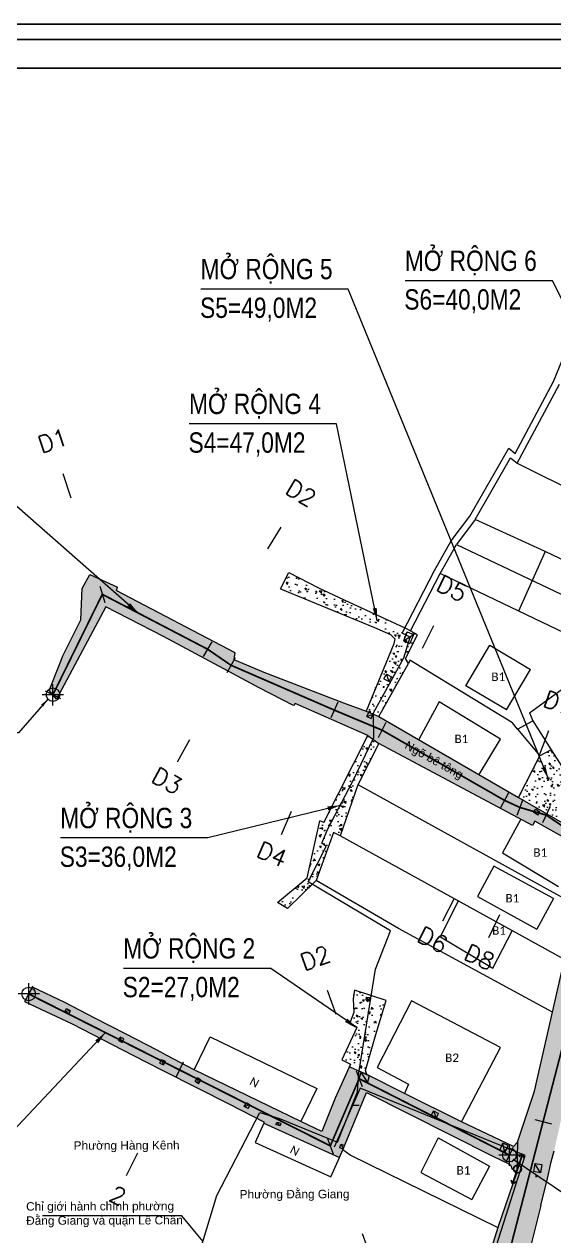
# Model space of a CAD drawing. Header units: metres. Extents: x 596585 to 599449, y 2303977 to 2307363.
# Drawn here: x 598666.8 to 598729.3, y 2304804.3 to 2304947.1 of the extents above; entities that cross this region are included whole.
import ezdxf

# ---------------------------------------------------------------- set-up
doc = ezdxf.new("R2010")
doc.units = ezdxf.units.M
doc.header["$MEASUREMENT"] = 0
doc.header["$PDMODE"] = 2
doc.header["$PDSIZE"] = 0.1
doc.linetypes.add('CENTERX2', pattern=[4, 2.5, -0.5, 0.5, -0.5])
doc.linetypes.add('HIDDEN', pattern=[0.375, 0.25, -0.125])
for name, color, linetype in [('Diep_Layer8', 8, 'Continuous'), ('duong', 3, 'Continuous'), ('ga', 5, 'Continuous'), ('GHI CHU', 7, 'Continuous'), ('KHUNGTEN', 5, 'Continuous'), ('pntelev', 2, 'Continuous'), ('thep', 2, 'Continuous'), ('tram', 6, 'Continuous'), ('TUYEN', 7, 'Continuous')]:
    doc.layers.add(name, color=color, linetype=linetype)
for name, color, linetype, lineweight in [('LC Dim', 8, 'Continuous', 18), ('LC Hatch', 252, 'Continuous', 9), ('LC Khac', 4, 'Continuous', 9), ('LC MANH DUT', 35, 'HIDDEN', 5), ('LC Text2', 7, 'Continuous', 25), ('Level 10', 7, 'Continuous', 0), ('Level 46', 7, 'Continuous', 0)]:
    doc.layers.add(name, color=color, linetype=linetype, lineweight=lineweight)
doc.styles.add('ghi chu', font='arial.ttf')
doc.styles.add('Legend', font='calibri.ttf')
doc.styles.add('T2', font='', dxfattribs={"width": 0.8})
doc.styles.add('TENCOC', font='Vnromanc.shx')
doc.styles.get('T2').set_extended_font_data('.VnArialH')
doc.dimstyles.get("Standard").update_dxf_attribs({"dimtxt": 0.18, "dimasz": 0.18, "dimexe": 0.18, "dimexo": 0.0625, "dimgap": 0.09, "dimtad": 0, "dimtih": 1, "dimtoh": 1, "dimdec": 4, "dimzin": 0, "dimdsep": 46, "dimtxsty": 'Standard', "dimcen": 0.09, "dimadec": 0, "dimazin": 0, "dimtfac": 1, "dimtdec": 4, "dimtofl": 0, "dimtmove": 0, "dimatfit": 3, "dimfxl": 1, "dimtolj": 1, "dimtzin": 0, "dimarcsym": 0})
pattern_1 = [(140, (598794.324, 2304714.6822), (0.188256, 2.15178), [0.225, -2.475]), (85, (598794.324, 2304714.6822), (-2.256576, -0.416254), [0.18, -1.98]), (190.4514, (598794.3397, 2304714.8616), (-2.06832, 1.735527), [0.19122, -2.103426]), (136.1842, (598793.724, 2304714.6822), (0.496558, 3.201724), [0.3375, -3.7125]), (186.6356, (598793.7653, 2304714.949), (-2.922356, 2.803986), [0.28683, -3.15514]), (81.1842, (598793.724, 2304714.6822), (-2.922356, 2.803986), [0.27, -2.97]), (111, (598793.874, 2304714.9822), (1.207857, 1.790721), [0.225, -2.475]), (56, (598793.874, 2304714.9822), (-2.17545, 0.729946), [0.18, -1.98]), (161.4514, (598793.9746, 2304715.1315), (-0.967593, 2.520667), [0.19122, -2.103426]), (127.5, (598794.324, 2304714.68224), (-0.9986816, 0.0364796), [0, -1.956, 0, -2.01, 0, -1.9875]), (97.5, (598794.324, 2304714.6822), (-1.183235, 0.7892086), [0, -1.146, 0, -1.911, 0, -0.7575]), (57.5, (598794.324, 2304714.01324), (0.0676646, 1.6014673), [0, -0.75, 0, -2.34, 0, -3.105]), (47.5, (598794.324, 2304713.7132), (-0.300315, 1.7495585), [0, -0.975, 0, -1.554, 0, -2.205])]

# ---------------------------------------------------------------- blocks, each defined once
blk = doc.blocks.new('dj')
at = {"layer": 'Diep_Layer8', "color": 6}
blk.add_line((598291.76, 2304639.49), (598295.46, 2304639.49), dxfattribs=at)
for points in [[(598292.14, 2304639.81), (598291.76, 2304639.49)], [(598292.14, 2304639.17), (598291.76, 2304639.49)], [(598295.07, 2304639.81), (598295.46, 2304639.49)], [(598295.07, 2304639.17), (598295.46, 2304639.49)]]:
    blk.add_lwpolyline(points, dxfattribs=at)
blk.add_circle((598293.61, 2304639.49), 0.459, dxfattribs=at)
blk = doc.blocks.new('a2')
at = {"layer": 'Defpoints', "flags": 128}
blk.add_lwpolyline([(297, 102.507), (0, 102.507), (0, -102.507), (297, -102.507)], close=True, dxfattribs=at)
at = {"layer": 'KHUNGTEN'}
blk.add_lwpolyline([(295.885, -100.496), (10, -100.496), (10, 101.392), (295.885, 101.392)], close=True, dxfattribs=at)
at = {"layer": 'thep'}
blk.add_lwpolyline([(293.77, -98.381), (12.115, -98.381), (12.115, 99.277), (293.77, 99.277)], close=True, dxfattribs=at)
blk = doc.blocks.new('bu lon')
at = {"layer": 'LC Khac', "color": 9}
for p, q in [((0.786, 0), (-0.786, 0)), ((0, -0.786), (0, 0.786))]:
    blk.add_line(p, q, dxfattribs=at)
at = {"layer": 'LC Khac', "color": 7}
blk.add_circle((0, 0), 0.5, dxfattribs=at)
blk = doc.blocks.new('MM')
at = {"layer": 'LC Khac', "xscale": 2.289702860291335, "yscale": 2.289702860291335, "zscale": 2.289702860291335}
blk.add_blockref('bu lon', (0, 0), dxfattribs=at)
blk = doc.blocks.new('COCTRENTUYEN')
at = {"layer": 'TUYEN', "color": 5, "lineweight": 0}
for p, q in [((-7.65, 250.49), (-6.71, 247.64)), ((18.04, 244.18), (16.5, 241.61)), ((36.07, 232.54), (34.74, 229.86)), ((49.61, 220.17), (48.56, 217.36)), ((7.29, 219.08), (5.84, 216.46)), ((19.26, 210.64), (18.08, 207.89)), ((38.49, 200.39), (37.12, 197.72)), ((43.82, 198.46), (42.55, 195.74))]:
    blk.add_line(p, q, dxfattribs=at)
at = {"layer": 'TUYEN', "color": 2, "lineweight": 0}
for p, q in [((-3.3, 237.2), (-2.68, 235.3)), ((9.92, 230.64), (8.89, 228.93)), ((12.67, 228.76), (11.7, 227.01)), ((-9.71, 224.86), (-7.92, 223.97)), ((24.76, 223.52), (23.97, 221.68)), ((30.43, 221.14), (29.54, 219.34)), ((44.89, 212.85), (43.97, 211.07)), ((46.6, 212.06), (45.9, 210.19)), ((49.76, 211.14), (48.91, 209.33)), ((-11.22, 190.04), (-12.12, 188.25)), ((23.51, 189.58), (24.53, 186.76)), ((6.56, 181.08), (5.66, 179.29)), ((26.95, 180.09), (27.63, 178.21)), ((48.01, 174.34), (49.95, 173.84)), ((23.54, 172.17), (24.23, 170.29)), ((1.16, 170.36), (-0.19, 167.68)), ((45.46, 171.04), (44.55, 169.25)), ((27.65, 160.89), (28.68, 158.07))]:
    blk.add_line(p, q, dxfattribs=at)
at = {"layer": 'TUYEN', "color": 1, "linetype": 'CENTERX2', "lineweight": 40, "const_width": 0.2}
blk.add_lwpolyline([(0, 0), (9.33, 34.54), (26.36, 91.65), (41.92, 141.27), (44.53, 156.91), (53.43, 191.27, -0.195591), (64.67, 206.38), (105, 230.82), (130.47, 246.16), (140.63, 251.35), (151.4, 256.94)], format="xyb", dxfattribs=at)
for points in [[(-8.81, 224.42), (-2.99, 236.25), (9.41, 229.79), (12.18, 227.89), (24.36, 222.6), (29.99, 220.24), (44.43, 211.96), (46.25, 211.12), (49.33, 210.23), (57.8, 204.52)], [(-11.67, 189.14), (23.89, 171.23), (27.29, 179.15), (45.01, 170.14)]]:
    blk.add_lwpolyline(points, dxfattribs=at)
at = {"layer": 'LC MANH DUT', "xscale": 0.6987324145411622, "yscale": 0.6987324145411622, "zscale": 0.6987324145411622, "rotation": 359.999216292062}
for p in [(-8.81, 224.42), (-11.67, 189.14), (45.01, 170.14)]:
    blk.add_blockref('MM', p, dxfattribs=at)
at = {"layer": 'TUYEN', "color": 5, "lineweight": 0, "style": 'TENCOC'}
for s, rotation, p in [('D1', 18.1191, (-10.17, 252.85)), ('D2', 329.0354, (18.42, 248.23)), ('D5', 333.6958, (36.21, 236.82)), ('D7', 339.664, (48.81, 223.1)), ('D3', 331.0813, (2.61, 214.24)), ('D4', 336.886, (15.04, 205.38)), ('D6', 332.8061, (33.95, 195.42)), ('D8', 334.9231, (39.47, 193.32))]:
    blk.add_text(s, height=2, rotation=rotation, dxfattribs=at).set_placement(p)
at = {"layer": 'TUYEN', "color": 2, "lineweight": 0, "style": 'TENCOC'}
for s, rotation, p in [('D2', 19.9039, (20.82, 191.83)), ('2', 333.2602, (-2.36, 164.86))]:
    blk.add_text(s, height=2, rotation=rotation, dxfattribs=at).set_placement(p)
at = {"layer": 'LC Dim', "lineweight": 0}
for points in [[(-9.42, 223.89), (-12.88, 219.92), (-27.35, 219.92)], [(45.44, 169.66), (54.1, 163.8), (69.21, 163.8)]]:
    blk.add_leader(points, dimstyle='Standard', override={"dimasz": 1, "dimgap": 0.09, "dimtad": 0, "dimdsep": 0, "dimtix": 1, "dimlwd": 0, "dimlwe": 0}, dxfattribs=at)

msp = doc.modelspace()

# ---------------------------------------------------------------- hatches: boundary and pattern name
at = {"layer": 'LC Hatch', "linetype": 'HIDDEN', "lineweight": 0, "ltscale": 2.5}
h = msp.add_hatch(dxfattribs=at)
h.set_pattern_fill('AR-SAND', color=256, scale=0.5, angle=90)
h.set_pattern_definition([(127.5, (0, 0), (-0.9634118845, -0.03149667905), [0, -0.76, 0, -0.85, 0, -0.8125]), (97.5, (0, 0), (-1.4110730326, 0.8848883526), [0, -0.41, 0, -0.685, 0, -0.2625]), (57.5, (-4e-17, -0.615), (-0.00282952677, 1.55707093088), [0, -0.25, 0, -0.9, 0, -1.175]), (47.5, (-4e-17, -0.615), (-0.4388377825, 1.5030633023), [0, -0.125, 0, -0.59, 0, -0.675])])
h.paths.add_polyline_path([(598725.873, 2304790.199), (598725.691, 2304799.768), (598727.758, 2304807.872), (598728.516, 2304811.059), (598728.981, 2304813.011), (598729.31, 2304814.302), (598730.219, 2304818.39), (598731.534, 2304822.932), (598734.135, 2304832.136), (598735.774, 2304838.237), (598736.9, 2304841.026), (598739.96, 2304843.165), (598739.049, 2304844.276), (598742.775, 2304846.845), (598744.091, 2304847.911), (598749.356, 2304851.358), (598753.979, 2304854.255), (598757.952, 2304856.668), (598761.563, 2304858.746), (598765.024, 2304860.903), (598766.468, 2304861.572), (598769.883, 2304863.818), (598776.646, 2304867.917), (598784.591, 2304872.841), (598791.531, 2304876.896), (598795.282, 2304879.234), (598799.419, 2304881.734), (598806.419, 2304885.731), (598809.194, 2304887.569), (598809.363, 2304887.366), (598813.37, 2304889.811), (598815.837, 2304891.126), (598818.104, 2304892.45), (598821.651, 2304894.763), (598824.701, 2304896.386), (598823.845, 2304898.325), (598820.949, 2304896.977), (598808.446, 2304891.556), (598804.272, 2304888.298), (598800.814, 2304886.255), (598796.868, 2304883.962), (598785.074, 2304877.111), (598781.27, 2304874.823), (598777.708, 2304872.797), (598767.315, 2304867.18), (598765.608, 2304866.127), (598747.746, 2304854.766), (598737.644, 2304848.838), (598736.017, 2304847.534), (598732.275, 2304843.087), (598733.289, 2304842.288), (598733.087, 2304841.821), (598730.533, 2304836.867), (598726.996, 2304821.358), (598725, 2304815.335), (598724.929, 2304811.794), (598722.688, 2304805.26), (598719.938, 2304796.668), (598718.611, 2304793.013), (598718.926, 2304792.903), (598716.251, 2304781.576), (598716.011, 2304780.366), (598711.943, 2304766.604), (598708.327, 2304754.291), (598707.526, 2304751.514), (598705.885, 2304746.709), (598704.786, 2304742.751), (598704.047, 2304739.412), (598703.88, 2304739.374), (598701.684, 2304731.753), (598700.525, 2304728.067), (598700.003, 2304725.738), (598698.751, 2304721.855), (598698.789, 2304721.834), (598696.137, 2304713.164), (598694.253, 2304706.96), (598693.04, 2304702.842), (598688.785, 2304687.346), (598688.077, 2304684.751), (598686.739, 2304680.057), (598682.182, 2304663.63), (598680.959, 2304659.339), (598676.991, 2304645.685), (598676.739, 2304644.007), (598676.4, 2304643.428), (598681.955, 2304644.003), (598682.231, 2304646.111), (598686.295, 2304661.976), (598690.356, 2304677.655), (598695.519, 2304695.167), (598703.677, 2304721.191), (598709.433, 2304739.612), (598715.186, 2304757.546), (598718.109, 2304766.677), (598721.826, 2304778.186), (598723.609, 2304784.33)])
at = {"layer": 'LC Hatch', "linetype": 'Continuous', "lineweight": 0}
h = msp.add_hatch(dxfattribs=at)
h.set_pattern_fill('AR-CONC', color=256, scale=0.3, angle=90)
h.set_pattern_definition(pattern_1)
h.paths.add_polyline_path([(598708.649, 2304865.523), (598707.141, 2304866.137), (598704.497, 2304867.137), (598695.097, 2304870.759), (598691.551, 2304872.229), (598691.655, 2304873.049), (598677.711, 2304880.38), (598677.834, 2304880.772), (598674.573, 2304882.275), (598673.654, 2304880.597), (598673.523, 2304876.904), (598671.382, 2304872.668), (598671.074, 2304871.836), (598669.795, 2304868.595), (598670.641, 2304867.576), (598676.448, 2304878.46), (598683.239, 2304874.95), (598690.355, 2304871.125), (598694.527, 2304868.904), (598698.596, 2304866.795), (598698.787, 2304867.053), (598707.332, 2304863.287), (598708.655, 2304862.346), (598726.743, 2304852.667), (598727.041, 2304853.189), (598731.79, 2304850.505), (598731.568, 2304850.115), (598734.894, 2304848.293), (598736.017, 2304847.534), (598737.644, 2304848.838), (598737.192, 2304849.016), (598725.097, 2304855.979), (598725.101, 2304855.986)])
h = msp.add_hatch(dxfattribs=at)
h.set_pattern_fill('AR-CONC', color=256, scale=0.3, angle=90)
h.set_pattern_definition(pattern_1)
h.paths.add_polyline_path([(598713.218, 2304875.127), (598711.64, 2304876.026), (598705.158, 2304878.991), (598701.543, 2304880.673), (598698.019, 2304882.497), (598697.068, 2304880.58), (598708.143, 2304876.012), (598710.02, 2304875.182), (598710.541, 2304874.671), (598710.4, 2304874.092), (598707.141, 2304866.137), (598708.649, 2304865.523), (598712.145, 2304871.783), (598711.786, 2304872.35)], flags=17)
h = msp.add_hatch(dxfattribs=at)
h.set_pattern_fill('AR-CONC', color=256, scale=0.3, angle=90)
h.set_pattern_definition(pattern_1)
h.paths.add_polyline_path([(598706.179, 2304857.453), (598708.655, 2304862.346), (598707.332, 2304863.287), (598702.153, 2304853.02), (598701.689, 2304853.207), (598700.204, 2304846.483), (598696.697, 2304843.585), (598697.861, 2304842.885), (598701.274, 2304846.2), (598703.3, 2304851.852), (598704.095, 2304851.429)], flags=17)
h = msp.add_hatch(dxfattribs=at)
h.set_pattern_fill('AR-CONC', color=256, scale=0.3, angle=90)
h.set_pattern_definition(pattern_1)
h.paths.add_polyline_path([(598728.957, 2304861.603), (598727.632, 2304860.878), (598725.097, 2304855.979), (598737.192, 2304849.016), (598735.101, 2304851.937)])
h = msp.add_hatch(dxfattribs=at)
h.set_pattern_fill('AR-CONC', color=256, scale=0.3, angle=90)
h.set_pattern_definition(pattern_1)
h.paths.add_polyline_path([(598707.205, 2304821.187), (598722.095, 2304813.679), (598724.066, 2304812.726), (598724.212, 2304812.572), (598724.343, 2304812.23), (598724.668, 2304811.994), (598724.929, 2304811.794), (598725, 2304815.335), (598724.517, 2304814.805), (598718.378, 2304817.716), (598711.681, 2304821.087), (598707.231, 2304823.318), (598705.15, 2304824.203), (598704.807, 2304823.397), (598703.491, 2304820.516), (598701.922, 2304816.606), (598699.435, 2304817.776), (598686.887, 2304823.866), (598683.65, 2304825.548), (598682.507, 2304826.166), (598678.794, 2304828.118), (598675.18, 2304829.938), (598671.633, 2304831.783), (598667.81, 2304833.614), (598666.869, 2304831.926), (598672.492, 2304829.265), (598676.062, 2304827.428), (598679.632, 2304825.587), (598683.272, 2304823.738), (598687.236, 2304821.736), (598691.033, 2304819.82), (598695.07, 2304817.74), (598695.068, 2304817.571), (598704.011, 2304813.533), (598704.411, 2304814.422)])
h = msp.add_hatch(dxfattribs=at)
h.set_pattern_fill('AR-CONC', color=256, scale=0.3, angle=90)
h.set_pattern_definition(pattern_1)
h.paths.add_polyline_path([(598708.28, 2304828.026), (598709.527, 2304832.038), (598705.762, 2304833.251), (598705.607, 2304832.25), (598705.682, 2304830.612), (598705.193, 2304829.303), (598706.033, 2304828.846), (598704.288, 2304825.028), (598705.286, 2304824.522), (598705.15, 2304824.203), (598707.231, 2304823.318), (598707.076, 2304823.795)], flags=17)

# ---------------------------------------------------------------- linework, layer by layer
at = {"layer": 'duong', "color": 4, "linetype": 'Continuous', "lineweight": 0}
for p, q in [((598673.654, 2304880.597), (598674.573, 2304882.275)), ((598674.573, 2304882.275), (598677.834, 2304880.772)), ((598697.068, 2304880.58), (598698.019, 2304882.497)), ((598698.019, 2304882.497), (598701.543, 2304880.673)), ((598673.523, 2304876.904), (598673.654, 2304880.597)), ((598677.711, 2304880.38), (598691.655, 2304873.049)), ((598697.068, 2304880.58), (598708.143, 2304876.012)), ((598701.543, 2304880.673), (598705.158, 2304878.991)), ((598676.448, 2304878.46), (598670.641, 2304867.576)), ((598683.239, 2304874.95), (598676.448, 2304878.46)), ((598705.158, 2304878.991), (598711.64, 2304876.026)), ((598671.382, 2304872.668), (598673.523, 2304876.904)), ((598708.143, 2304876.012), (598710.02, 2304875.182)), ((598713.218, 2304875.127), (598711.64, 2304876.026)), ((598690.355, 2304871.125), (598683.239, 2304874.95)), ((598710.4, 2304874.092), (598707.141, 2304866.137)), ((598710.02, 2304875.182), (598710.541, 2304874.671)), ((598710.541, 2304874.671), (598710.4, 2304874.092)), ((598711.786, 2304872.35), (598713.218, 2304875.127)), ((598671.074, 2304871.836), (598671.382, 2304872.668)), ((598691.655, 2304873.049), (598691.551, 2304872.229)), ((598669.795, 2304868.595), (598671.074, 2304871.836)), ((598691.551, 2304872.229), (598695.097, 2304870.759)), ((598708.649, 2304865.523), (598712.145, 2304871.783)), ((598712.145, 2304871.783), (598711.786, 2304872.35)), ((598694.527, 2304868.904), (598690.355, 2304871.125)), ((598695.097, 2304870.759), (598704.497, 2304867.137)), ((598670.641, 2304867.576), (598669.795, 2304868.595)), ((598698.596, 2304866.795), (598694.527, 2304868.904)), ((598698.787, 2304867.053), (598698.596, 2304866.795)), ((598707.332, 2304863.287), (598698.787, 2304867.053)), ((598704.497, 2304867.137), (598707.141, 2304866.137)), ((598708.649, 2304865.523), (598725.101, 2304855.986)), ((598725.013, 2304864.031), (598726.8, 2304865.015)), ((598726.8, 2304865.015), (598728.957, 2304861.603)), ((598702.153, 2304853.019), (598707.332, 2304863.287)), ((598725.013, 2304864.031), (598727.632, 2304860.878)), ((598708.655, 2304862.346), (598706.179, 2304857.453)), ((598726.743, 2304852.667), (598708.655, 2304862.346)), ((598728.957, 2304861.603), (598735.101, 2304851.937)), ((598725.097, 2304855.979), (598727.632, 2304860.878)), ((598706.179, 2304857.453), (598704.095, 2304851.429)), ((598700.204, 2304846.483), (598701.689, 2304853.207)), ((598702.15, 2304853.021), (598701.689, 2304853.207)), ((598727.041, 2304853.189), (598726.743, 2304852.667)), ((598731.79, 2304850.505), (598727.041, 2304853.189)), ((598703.3, 2304851.852), (598701.274, 2304846.2)), ((598704.095, 2304851.429), (598703.3, 2304851.852)), ((598696.697, 2304843.585), (598700.204, 2304846.483)), ((598701.274, 2304846.2), (598697.861, 2304842.885)), ((598697.861, 2304842.885), (598696.697, 2304843.585)), ((598726.996, 2304821.358), (598730.533, 2304836.867)), ((598667.81, 2304833.614), (598666.869, 2304831.926)), ((598671.633, 2304831.783), (598667.81, 2304833.614)), ((598705.762, 2304833.251), (598705.607, 2304832.25)), ((598709.527, 2304832.038), (598705.762, 2304833.251)), ((598666.869, 2304831.926), (598672.492, 2304829.265)), ((598675.18, 2304829.938), (598671.633, 2304831.783)), ((598705.607, 2304832.25), (598705.682, 2304830.612)), ((598708.28, 2304828.026), (598709.527, 2304832.038)), ((598678.794, 2304828.118), (598675.18, 2304829.938)), ((598705.682, 2304830.612), (598705.193, 2304829.303)), ((598672.492, 2304829.265), (598676.062, 2304827.428)), ((598706.033, 2304828.846), (598704.288, 2304825.028)), ((598705.193, 2304829.303), (598706.033, 2304828.846)), ((598676.062, 2304827.428), (598679.632, 2304825.587)), ((598682.507, 2304826.166), (598678.794, 2304828.118)), ((598707.076, 2304823.795), (598708.28, 2304828.026)), ((598679.632, 2304825.587), (598683.272, 2304823.738)), ((598683.65, 2304825.548), (598682.507, 2304826.166)), ((598686.887, 2304823.866), (598683.65, 2304825.548)), ((598704.288, 2304825.028), (598705.286, 2304824.522)), ((598705.286, 2304824.522), (598704.807, 2304823.397)), ((598683.272, 2304823.738), (598687.236, 2304821.736)), ((598699.435, 2304817.776), (598686.871, 2304823.874)), ((598699.435, 2304817.776), (598686.887, 2304823.866)), ((598704.807, 2304823.397), (598703.491, 2304820.516)), ((598707.231, 2304823.318), (598707.076, 2304823.795)), ((598711.681, 2304821.087), (598707.231, 2304823.318)), ((598687.236, 2304821.736), (598691.033, 2304819.82)), ((598725, 2304815.335), (598726.996, 2304821.358)), ((598691.033, 2304819.82), (598695.07, 2304817.74)), ((598703.491, 2304820.516), (598701.922, 2304816.606)), ((598704.411, 2304814.422), (598707.205, 2304821.187)), ((598707.205, 2304821.187), (598722.095, 2304813.679)), ((598718.378, 2304817.716), (598711.681, 2304821.087)), ((598695.07, 2304817.74), (598695.068, 2304817.571)), ((598695.068, 2304817.571), (598704.011, 2304813.533)), ((598701.922, 2304816.606), (598699.435, 2304817.776)), ((598724.517, 2304814.805), (598718.378, 2304817.716)), ((598704.011, 2304813.533), (598704.411, 2304814.422)), ((598725, 2304815.335), (598724.517, 2304814.805)), ((598728.981, 2304813.011), (598729.31, 2304814.302)), ((598722.095, 2304813.679), (598724.066, 2304812.726)), ((598724.066, 2304812.726), (598724.212, 2304812.572)), ((598728.516, 2304811.059), (598728.981, 2304813.011)), ((598724.929, 2304811.794), (598722.688, 2304805.26)), ((598724.212, 2304812.572), (598724.343, 2304812.23)), ((598724.343, 2304812.23), (598724.668, 2304811.994)), ((598724.668, 2304811.994), (598724.929, 2304811.794)), ((598727.758, 2304807.872), (598728.516, 2304811.059)), ((598727.758, 2304807.872), (598725.722, 2304799.886)), ((598722.688, 2304805.26), (598719.938, 2304796.668))]:
    msp.add_line(p, q, dxfattribs=at)
at = {"layer": 'duong', "color": 4, "linetype": 'Continuous', "lineweight": 0, "flags": 128}
for points in [[(598677.711, 2304880.38), (598677.834, 2304880.772)], [(598707.141, 2304866.137), (598708.649, 2304865.523)], [(598707.332, 2304863.287), (598708.655, 2304862.346)], [(598728.957, 2304861.603), (598727.632, 2304860.878)], [(598725.097, 2304855.979), (598737.192, 2304849.016)], [(598707.231, 2304823.318), (598705.15, 2304824.203)], [(598725, 2304815.335), (598724.929, 2304811.794)]]:
    msp.add_lwpolyline(points, dxfattribs=at)
at = {"layer": 'ga', "linetype": 'Continuous', "lineweight": 0}
for p, q in [((598711.974, 2304875.49), (598711.542, 2304874.428)), ((598711.542, 2304874.428), (598712.715, 2304875.188)), ((598711.542, 2304874.428), (598712.283, 2304874.127)), ((598711.974, 2304875.49), (598712.715, 2304875.188)), ((598712.715, 2304875.188), (598712.283, 2304874.127)), ((598707.223, 2304865.503), (598707.468, 2304866.034)), ((598707.223, 2304865.503), (598707.986, 2304865.796)), ((598707.468, 2304866.034), (598707.986, 2304865.796)), ((598707.742, 2304865.265), (598707.986, 2304865.796)), ((598707.223, 2304865.503), (598707.742, 2304865.265)), ((598726.883, 2304854.255), (598727.137, 2304854.583)), ((598726.883, 2304854.255), (598727.625, 2304854.205)), ((598727.372, 2304853.877), (598727.625, 2304854.205)), ((598707.138, 2304832.059), (598707.502, 2304832)), ((598707.139, 2304832.063), (598707.199, 2304832.435)), ((598707.199, 2304832.435), (598707.563, 2304832.376)), ((598707.502, 2304832), (598707.199, 2304832.435)), ((598707.502, 2304832), (598707.563, 2304832.372)), ((598671.626, 2304830.721), (598671.825, 2304831.089)), ((598672.282, 2304830.829), (598671.626, 2304830.721)), ((598672.088, 2304830.469), (598671.626, 2304830.721)), ((598672.083, 2304830.46), (598672.282, 2304830.829)), ((598678.37, 2304827.101), (598678.146, 2304827.723)), ((598682.823, 2304824.666), (598683.029, 2304825.088)), ((598682.823, 2304824.666), (598683.249, 2304824.443)), ((598683.029, 2304825.088), (598683.455, 2304824.864)), ((598683.249, 2304824.443), (598683.029, 2304825.088)), ((598687.401, 2304822.216), (598687.254, 2304822.905)), ((598693.477, 2304819.749), (598692.785, 2304819.53)), ((598714.854, 2304818.537), (598715.106, 2304819.016)), ((598715.434, 2304818.239), (598714.854, 2304818.537)), ((598715.434, 2304818.239), (598715.686, 2304818.718)), ((598696.998, 2304817.27), (598696.606, 2304817.662)), ((598704.169, 2304815.116), (598704.462, 2304814.547)), ((598722.906, 2304814.354), (598723.278, 2304815.221)), ((598723.513, 2304814.094), (598722.906, 2304814.354)), ((598723.885, 2304814.961), (598723.278, 2304815.221)), ((598727.035, 2304812.837), (598726.869, 2304811.88)), ((598727.035, 2304812.837), (598727.879, 2304812.69)), ((598727.879, 2304812.69), (598727.712, 2304811.733))]:
    msp.add_line(p, q, dxfattribs=at)
at = {"layer": 'ga', "linetype": 'Continuous', "lineweight": 0, "flags": 128}
for points in [[(598709.248, 2304869.949), (598709.539, 2304870.513)], [(598709.248, 2304869.949), (598709.855, 2304869.635)], [(598709.531, 2304870.517), (598710.138, 2304870.204)], [(598709.855, 2304869.635), (598709.539, 2304870.513)], [(598709.855, 2304869.635), (598710.138, 2304870.204)], [(598727.372, 2304853.877), (598726.883, 2304854.255)], [(598727.625, 2304854.205), (598727.137, 2304854.583)], [(598671.825, 2304831.089), (598672.282, 2304830.829)], [(598677.943, 2304827.311), (598678.37, 2304827.101), (598678.573, 2304827.512)], [(598677.945, 2304827.314), (598678.146, 2304827.723)], [(598678.573, 2304827.512), (598678.146, 2304827.723)], [(598683.455, 2304824.864), (598683.249, 2304824.443)], [(598686.983, 2304822.489), (598687.254, 2304822.905)], [(598687.673, 2304822.632), (598687.254, 2304822.905)], [(598707.295, 2304822.41), (598706.322, 2304822.819), (598706.546, 2304823.576)], [(598707.519, 2304823.167), (598706.546, 2304823.576)], [(598707.295, 2304822.41), (598706.546, 2304823.576)], [(598707.519, 2304823.167), (598707.295, 2304822.41)], [(598687.401, 2304822.216), (598686.983, 2304822.489)], [(598687.401, 2304822.216), (598687.673, 2304822.632)], [(598692.785, 2304819.53), (598693.026, 2304819.987)], [(598693.477, 2304819.749), (598693.026, 2304819.987)], [(598693.237, 2304819.292), (598692.785, 2304819.53)], [(598693.237, 2304819.292), (598693.477, 2304819.749)], [(598715.106, 2304819.016), (598715.686, 2304818.718)], [(598715.434, 2304818.239), (598715.106, 2304819.016)], [(598696.492, 2304817.4), (598696.606, 2304817.662)], [(598696.998, 2304817.27), (598696.492, 2304817.4)], [(598697.112, 2304817.531), (598696.606, 2304817.662)], [(598696.998, 2304817.27), (598697.112, 2304817.531)], [(598704.046, 2304814.666), (598704.169, 2304815.116)], [(598704.046, 2304814.666), (598704.462, 2304814.547)], [(598704.169, 2304815.116), (598704.632, 2304814.958)], [(598723.513, 2304814.094), (598723.278, 2304815.221)], [(598723.513, 2304814.094), (598723.885, 2304814.961)], [(598727.712, 2304811.733), (598727.035, 2304812.837)], [(598727.712, 2304811.733), (598726.869, 2304811.88)]]:
    msp.add_lwpolyline(points, dxfattribs=at)
at = {"layer": 'Level 10', "color": 8, "linetype": 'ByBlock', "lineweight": 13}
for p, q in [((598724.95, 2304895.37), (598729.93, 2304904.68)), ((598720.02, 2304888.73), (598724.17, 2304896.01)), ((598724.17, 2304896.01), (598724.95, 2304895.37)), ((598724.95, 2304895.37), (598745.27, 2304885.32)), ((598720.02, 2304888.73), (598717.81, 2304885.8)), ((598728.26, 2304884.97), (598720.02, 2304888.73)), ((598715.86, 2304882.37), (598717.81, 2304885.8)), ((598717.81, 2304885.8), (598737.789, 2304876.301)), ((598737.78, 2304880.42), (598728.26, 2304884.97)), ((598712.385, 2304875.602), (598715.86, 2304882.37)), ((598734.41, 2304873.51), (598715.86, 2304882.37)), ((598726.4, 2304865.93), (598735.84, 2304872.84)), ((598712.31, 2304872.14), (598712.145, 2304871.783)), ((598724.42, 2304864.75), (598712.31, 2304872.14)), ((598726.4, 2304865.93), (598726.8, 2304865.015)), ((598725.013, 2304864.031), (598724.42, 2304864.75)), ((598732.275, 2304843.087), (598706.2, 2304857.47)), ((598730.533, 2304836.867), (598704.095, 2304851.429)), ((598710.95, 2304840.54), (598701.274, 2304846.2)), ((598729.122, 2304830.677), (598710.95, 2304840.54)), ((598705.26, 2304813.8), (598704.41, 2304814.421)), ((598722.64, 2304805.28), (598705.26, 2304813.8))]:
    msp.add_line(p, q, dxfattribs=at)
at = {"layer": 'Level 10', "color": 8, "linetype": 'ByBlock', "lineweight": 0}
for p, q in [((598728.26, 2304884.97), (598725.12, 2304877.95)), ((598718.89, 2304869.14), (598721.72, 2304873.92)), ((598721.72, 2304873.92), (598726.53, 2304871.07)), ((598723.71, 2304866.3), (598726.53, 2304871.07)), ((598723.71, 2304866.3), (598718.89, 2304869.14)), ((598715.76, 2304867.24), (598713.342, 2304862.803)), ((598723, 2304862.86), (598715.76, 2304867.24)), ((598720.464, 2304858.674), (598723, 2304862.86)), ((598725.387, 2304853.393), (598723.21, 2304849.46)), ((598723.21, 2304849.46), (598729.83, 2304845.49)), ((598722.22, 2304847.89), (598720.26, 2304844.29)), ((598729.23, 2304844.06), (598722.22, 2304847.89)), ((598720.26, 2304844.29), (598727.27, 2304840.46)), ((598715.93, 2304839.56), (598718.05, 2304843.82)), ((598729.23, 2304844.06), (598727.27, 2304840.46)), ((598722.08, 2304835.84), (598724.42, 2304840.31)), ((598715.93, 2304839.56), (598722.08, 2304835.84)), ((598712.49, 2304831.99), (598708.46, 2304824.13)), ((598722.98, 2304826.49), (598712.49, 2304831.99)), ((598686.871, 2304823.874), (598688.76, 2304827.765)), ((598688.76, 2304827.765), (598701.324, 2304821.668)), ((598718.378, 2304817.716), (598722.98, 2304826.49)), ((598708.46, 2304824.13), (598712.16, 2304822.19)), ((598701.324, 2304821.668), (598699.435, 2304817.776)), ((598712.16, 2304822.19), (598711.681, 2304821.087)), ((598695.068, 2304817.571), (598694.049, 2304815.284)), ((598694.049, 2304815.284), (598702.981, 2304811.252)), ((598702.981, 2304811.252), (598704.011, 2304813.533))]:
    msp.add_line(p, q, dxfattribs=at)
at = {"layer": 'Level 10', "color": 8, "linetype": 'ByBlock', "lineweight": 0, "ltscale": 2}
for p, q in [((598715.66, 2304815.86), (598713.59, 2304811.77)), ((598715.66, 2304815.86), (598721.71, 2304812.52)), ((598713.59, 2304811.77), (598719.6, 2304808.56)), ((598721.71, 2304812.52), (598719.6, 2304808.56))]:
    msp.add_line(p, q, dxfattribs=at)
at = {"layer": 'Level 10', "color": 1, "linetype": 'Continuous', "lineweight": 13, "flags": 128}
msp.add_lwpolyline([(598685.5, 2304795.67), (598689.54, 2304809.04), (598694.61, 2304818.83), (598696.94, 2304818.14), (598703.77, 2304815.35), (598705.51, 2304819.69), (598706.32, 2304819.69)], dxfattribs=at)
at = {"layer": 'Level 10', "color": 8, "linetype": 'Continuous', "lineweight": 0}
msp.add_point((598727.21, 2304811.29), dxfattribs=at)
at = {"layer": 'Level 46', "color": 1, "linetype": 'Continuous', "lineweight": 0, "ltscale": 2, "flags": 128}
msp.add_lwpolyline([(598705.51, 2304819.69), (598706.15, 2304821.27), (598706.29, 2304823.49), (598708.24, 2304835.74), (598710.02, 2304840.23), (598700.33, 2304846.03), (598702.44, 2304850.18), (598701.93, 2304850.58), (598702.64, 2304852.26), (598705.53, 2304857.81), (598708.07, 2304863.03), (598708, 2304865.96), (598711.61, 2304872.43), (598712.34, 2304874.85), (598711.4, 2304875.33), (598715.2, 2304882.73), (598717.19, 2304886.22), (598719.39, 2304889.14), (598723.96, 2304897.16), (598724.72, 2304896.53), (598729.25, 2304905), (598731.28, 2304909.98)], dxfattribs=at)
at = {"layer": 'tram', "linetype": 'Continuous', "lineweight": 0, "flags": 128}
msp.add_lwpolyline([(598700.866, 2304727.061), (598720.082, 2304781.32), (598720.254, 2304796.005), (598725.887, 2304813.777), (598706.426, 2304821.716), (598703.387, 2304814.748)], dxfattribs=at)

# ---------------------------------------------------------------- block references
at = {"layer": 'Diep_Layer8', "linetype": 'Continuous', "lineweight": 0, "rotation": 71.63617217680701}
msp.add_blockref('dj', (2597508.592, 1010910.097), dxfattribs=at)
at = {"layer": 'LC Text2', "linetype": 'Continuous', "lineweight": 0}
msp.add_blockref('COCTRENTUYEN', (598679.033, 2304643.669), dxfattribs=at)
at = {"layer": 'pntelev', "linetype": 'Continuous', "lineweight": 0, "xscale": 1.6, "yscale": 1.6, "zscale": 1.6}
msp.add_blockref('a2', (598498.144, 2304783.116), dxfattribs=at)

# ---------------------------------------------------------------- texts
at = {"layer": 'GHI CHU', "linetype": 'Continuous', "lineweight": 0, "char_height": 1, "attachment_point": 1}
for s, width, heights, insert, rotation, style in [('\\pt3;Ngõ bê tông', 11.31849, [0], (598712.085, 2304862.69), 330.93843, 'ghi chu'), ('N', 2.31409, [0.2], (598694.182, 2304821.706), 151.40021, 'Legend'), ('\\pt3;Phường Hàng Kênh', 20.90461, [0], (598672.664, 2304815.441), 0.17612, 'ghi chu'), ('N', 2.31409, [0.2], (598698.935, 2304813.645), 151.40021, 'Legend'), ('\\pt3;Phường Đằng Giang', 20.90461, [0], (598692.228, 2304809.691), 0.17612, 'ghi chu'), ('\\pt3;Chỉ giới hành chính phường Đằng Giang và quận Lê Chân', 20.90461, [0], (598667.059, 2304808.258), 0.17612, 'ghi chu')]:
    msp.add_mtext_dynamic_manual_height_columns(s, width=width, gutter_width=1, heights=heights, dxfattribs=dict(at, insert=insert, rotation=rotation, style=style))
at = {"layer": 'LC Text2', "style": 'T2', "width": 0.8}
for s, p in [('më réng 5', (598687.628, 2304917.064)), ('më réng 6', (598711.71, 2304918.045)), ('s6=40,0m2', (598711.649, 2304913.483)), ('s5=49,0m2', (598687.567, 2304912.503)), ('më réng 4', (598686.268, 2304901.172, 0)), ('s4=47,0m2', (598686.207, 2304896.611, 0)), ('më réng 3', (598671.087, 2304852.349, 0)), ('s3=36,0m2', (598671.026, 2304847.788, 0)), ('më réng 2', (598678.51, 2304836.98)), ('s2=27,0m2', (598678.449, 2304832.419))]:
    msp.add_text(s, height=2.4, rotation=0, dxfattribs=at).set_placement(p)
at = {"layer": 'Level 10', "color": 8, "linetype": 'Continuous', "lineweight": 13, "style": 'Legend'}
for s, p in [('B1', (598721.91, 2304869.7)), ('B1', (598717.563, 2304862.383)), ('B1', (598726.86, 2304848.98)), ('B1', (598723.57, 2304843.59)), ('B1', (598722, 2304839.79)), ('B2', (598716.46, 2304824.78))]:
    msp.add_text(s, height=1, dxfattribs=at).set_placement(p)
at = {"layer": 'Level 10', "color": 8, "linetype": 'Continuous', "lineweight": 0, "style": 'Legend'}
msp.add_text('B1', height=1, dxfattribs=at).set_placement((598717.81, 2304811.52))

# ---------------------------------------------------------------- leaders
at = {"color": 0, "linetype": 'Continuous', "lineweight": 0}
msp.add_leader([(598687.912, 2304803.651), (598685.426, 2304806.668), (598669.002, 2304806.668)], dimstyle='Standard', override={"dimgap": 0.09, "dimtad": 0, "dimdsep": 0, "dimtix": 1, "dimlwd": 0, "dimlwe": 0}, dxfattribs=at)
at = {"layer": 'LC Dim', "linetype": 'Continuous', "lineweight": 0}
for points in [[(598728.639, 2304858.157, 0), (598705.022, 2304915.91, 0), (598687.654, 2304915.91, 0)], [(598746.154, 2304882.976, 0), (598729.104, 2304916.891, 0), (598711.736, 2304916.891, 0)], [(598708.464, 2304876.813), (598703.662, 2304900.018), (598686.295, 2304900.018)], [(598680.285, 2304877.709), (598659.133, 2304896.271), (598643.858, 2304896.271)], [(598704.085, 2304855.035), (598688.481, 2304851.195), (598671.113, 2304851.195)], [(598706.033, 2304828.846, 0), (598695.904, 2304835.826, 0), (598678.536, 2304835.826, 0)], [(598676.412, 2304828.252), (598659.759, 2304810.562), (598644.483, 2304810.562)]]:
    msp.add_leader(points, dimstyle='Standard', override={"dimtxt": 0.5, "dimasz": 1.5, "dimgap": 0.09, "dimtad": 0, "dimdec": 2, "dimdsep": 0, "dimtdec": 2, "dimtix": 1, "dimlwd": 0, "dimlwe": 0}, dxfattribs=at)

doc.saveas('drawing.dxf')
